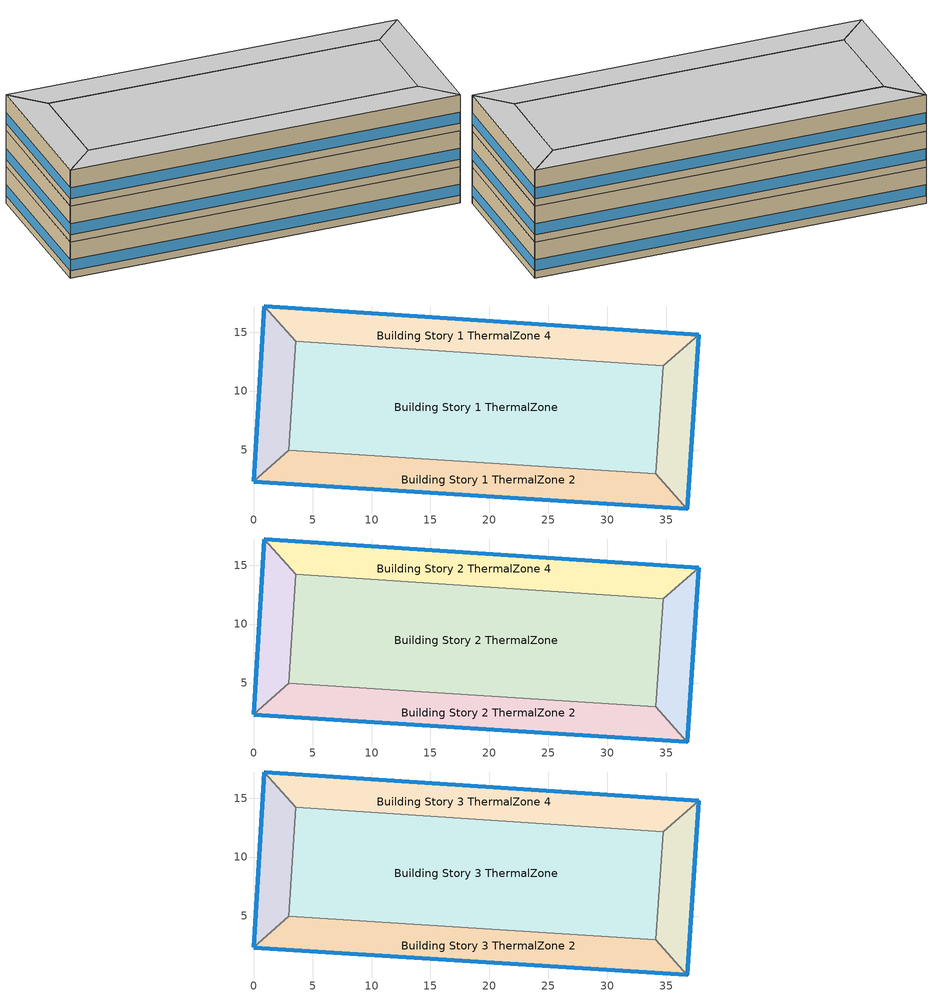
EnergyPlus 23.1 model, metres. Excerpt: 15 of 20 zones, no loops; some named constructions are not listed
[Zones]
Building Story 1 ThermalZone
 floor ground (Typical Insulated Carpeted 8in Slab Floor): 34.75,12.14 34.12,3.01 3,4.98 3.56,14.21 z0
 wall adiabatic (Typical Interior Wall): 34.12,3.01 34.75,12.14 3.56,14.21 3,4.98 34.12,3.01 z0:3.6
 ceiling adiabatic (Typical Interior Floor): 3.56,14.21 3,4.98 34.12,3.01 34.75,12.14 z3.6
Building Story 1 ThermalZone 1
 floor ground (Typical Insulated Carpeted 8in Slab Floor): 37.77,14.77 36.76,0 34.12,3.01 34.75,12.14 z0
 wall outside (Typical Insulated Steel Framed Exterior Wall R-12.99): 36.76,0 37.77,14.77 z0:3.6
 wall adiabatic (Typical Interior Wall): 37.77,14.77 34.75,12.14 34.12,3.01 36.76,0 z0:3.6
 window (U 0.55 SHGC 0.25): 36.76,0.03 37.76,14.75 z0.76:1.85
 ceiling adiabatic (Typical Interior Ceiling): 34.75,12.14 34.12,3.01 36.76,0 37.77,14.77 z3.6
Building Story 1 ThermalZone 2
 floor ground (Typical Insulated Carpeted 8in Slab Floor): 36.76,0 0,2.33 3,4.98 34.12,3.01 z0
 wall outside (Typical Insulated Steel Framed Exterior Wall R-12.99): 0,2.33 36.76,0 z0:3.6
 wall adiabatic (Typical Interior Wall): 36.76,0 34.12,3.01 3,4.98 0,2.33 z0:3.6
 window (U 0.55 SHGC 0.25): 0.03,2.33 36.74,0 z0.76:1.84
 ceiling adiabatic (Typical Interior Ceiling): 34.12,3.01 3,4.98 0,2.33 36.76,0 z3.6
Building Story 1 ThermalZone 3
 floor ground (Typical Insulated Carpeted 8in Slab Floor): 0,2.33 0.92,17.21 3.56,14.21 3,4.98 z0
 wall outside (Typical Insulated Steel Framed Exterior Wall R-12.99): 0.92,17.21 0,2.33 z0:3.6
 wall adiabatic (Typical Interior Wall): 0,2.33 3,4.98 3.56,14.21 0.92,17.21 z0:3.6
 window (U 0.55 SHGC 0.25): 0.92,17.19 0,2.36 z0.76:1.85
 ceiling adiabatic (Typical Interior Ceiling): 3,4.98 3.56,14.21 0.92,17.21 0,2.33 z3.6
Building Story 1 ThermalZone 4
 floor ground (Typical Insulated Carpeted 8in Slab Floor): 0.92,17.21 37.77,14.77 34.75,12.14 3.56,14.21 z0
 wall outside (Typical Insulated Steel Framed Exterior Wall R-12.99): 37.77,14.77 0.92,17.21 z0:3.6
 wall adiabatic (Typical Interior Wall): 0.92,17.21 3.56,14.21 34.75,12.14 37.77,14.77 z0:3.6
 window (U 0.55 SHGC 0.25): 37.74,14.77 0.95,17.21 z0.76:1.84
 ceiling adiabatic (Typical Interior Ceiling): 3.56,14.21 34.75,12.14 37.77,14.77 0.92,17.21 z3.6
Building Story 2 ThermalZone
 floor adiabatic (Typical Interior Floor): 34.75,12.14 34.12,3.01 3,4.98 3.56,14.21 z3.6
 wall adiabatic (Typical Interior Wall): 34.12,3.01 34.75,12.14 3.56,14.21 3,4.98 34.12,3.01 z3.6:7.2
 ceiling adiabatic (Typical Interior Ceiling): 3.56,14.21 3,4.98 34.12,3.01 34.75,12.14 z7.2
Building Story 2 ThermalZone 1
 floor adiabatic (Typical Interior Ceiling): 37.77,14.77 36.76,0 34.12,3.01 34.75,12.14 z3.6
 wall outside (Typical Insulated Steel Framed Exterior Wall R-12.99): 36.76,0 37.77,14.77 z3.6:7.2
 wall adiabatic (Typical Interior Wall): 37.77,14.77 34.75,12.14 34.12,3.01 36.76,0 z3.6:7.2
 window (U 0.55 SHGC 0.25): 36.76,0.03 37.76,14.75 z4.36:5.45
 ceiling adiabatic (Typical Interior Ceiling): 34.75,12.14 34.12,3.01 36.76,0 37.77,14.77 z7.2
Building Story 2 ThermalZone 2
 floor adiabatic (Typical Interior Ceiling): 36.76,0 0,2.33 3,4.98 34.12,3.01 z3.6
 wall outside (Typical Insulated Steel Framed Exterior Wall R-12.99): 0,2.33 36.76,0 z3.6:7.2
 wall adiabatic (Typical Interior Wall): 36.76,0 34.12,3.01 3,4.98 0,2.33 z3.6:7.2
 window (U 0.55 SHGC 0.25): 0.03,2.33 36.74,0 z4.36:5.44
 ceiling adiabatic (Typical Interior Ceiling): 34.12,3.01 3,4.98 0,2.33 36.76,0 z7.2
Building Story 2 ThermalZone 3
 floor adiabatic (Typical Interior Ceiling): 0,2.33 0.92,17.21 3.56,14.21 3,4.98 z3.6
 wall outside (Typical Insulated Steel Framed Exterior Wall R-12.99): 0.92,17.21 0,2.33 z3.6:7.2
 wall adiabatic (Typical Interior Wall): 0,2.33 3,4.98 3.56,14.21 0.92,17.21 z3.6:7.2
 window (U 0.55 SHGC 0.25): 0.92,17.19 0,2.36 z4.36:5.45
 ceiling adiabatic (Typical Interior Ceiling): 3,4.98 3.56,14.21 0.92,17.21 0,2.33 z7.2
Building Story 2 ThermalZone 4
 floor adiabatic (Typical Interior Ceiling): 0.92,17.21 37.77,14.77 34.75,12.14 3.56,14.21 z3.6
 wall outside (Typical Insulated Steel Framed Exterior Wall R-12.99): 37.77,14.77 0.92,17.21 z3.6:7.2
 wall adiabatic (Typical Interior Wall): 0.92,17.21 3.56,14.21 34.75,12.14 37.77,14.77 z3.6:7.2
 window (U 0.55 SHGC 0.25): 37.74,14.77 0.95,17.21 z4.36:5.44
 ceiling adiabatic (Typical Interior Ceiling): 3.56,14.21 34.75,12.14 37.77,14.77 0.92,17.21 z7.2
Building Story 3 ThermalZone
 floor adiabatic (Typical Interior Ceiling): 34.75,12.14 34.12,3.01 3,4.98 3.56,14.21 z7.2
 wall adiabatic (Typical Interior Wall): 34.12,3.01 34.75,12.14 3.56,14.21 3,4.98 34.12,3.01 z7.2:10.8
 ceiling adiabatic (Typical Interior Ceiling): 3.56,14.21 3,4.98 34.12,3.01 34.75,12.14 z10.8
Building Story 3 ThermalZone 1
 floor adiabatic (Typical Interior Ceiling): 37.77,14.77 36.76,0 34.12,3.01 34.75,12.14 z7.2
 wall outside (Typical Insulated Steel Framed Exterior Wall R-12.99): 36.76,0 37.77,14.77 z7.2:10.8
 wall adiabatic (Typical Interior Wall): 37.77,14.77 34.75,12.14 34.12,3.01 36.76,0 z7.2:10.8
 window (U 0.55 SHGC 0.25): 36.76,0.03 37.76,14.75 z7.96:9.05
 ceiling adiabatic (Typical Interior Ceiling): 34.75,12.14 34.12,3.01 36.76,0 37.77,14.77 z10.8
Building Story 3 ThermalZone 2
 floor adiabatic (Typical Interior Ceiling): 36.76,0 0,2.33 3,4.98 34.12,3.01 z7.2
 wall outside (Typical Insulated Steel Framed Exterior Wall R-12.99): 0,2.33 36.76,0 z7.2:10.8
 wall adiabatic (Typical Interior Wall): 36.76,0 34.12,3.01 3,4.98 0,2.33 z7.2:10.8
 window (U 0.55 SHGC 0.25): 0.03,2.33 36.74,0 z7.96:9.04
 ceiling adiabatic (Typical Interior Floor): 34.12,3.01 3,4.98 0,2.33 36.76,0 z10.8
Building Story 3 ThermalZone 3
 floor adiabatic (Typical Interior Ceiling): 0,2.33 0.92,17.21 3.56,14.21 3,4.98 z7.2
 wall outside (Typical Insulated Steel Framed Exterior Wall R-12.99): 0.92,17.21 0,2.33 z7.2:10.8
 wall adiabatic (Typical Interior Wall): 0,2.33 3,4.98 3.56,14.21 0.92,17.21 z7.2:10.8
 window (U 0.55 SHGC 0.25): 0.92,17.19 0,2.36 z7.96:9.05
 ceiling adiabatic (Typical Interior Floor): 3,4.98 3.56,14.21 0.92,17.21 0,2.33 z10.8
Building Story 3 ThermalZone 4
 floor adiabatic (Typical Interior Ceiling): 0.92,17.21 37.77,14.77 34.75,12.14 3.56,14.21 z7.2
 wall outside (Typical Insulated Steel Framed Exterior Wall R-12.99): 37.77,14.77 0.92,17.21 z7.2:10.8
 wall adiabatic (Typical Interior Wall): 0.92,17.21 3.56,14.21 34.75,12.14 37.77,14.77 z7.2:10.8
 window (U 0.55 SHGC 0.25): 37.74,14.77 0.95,17.21 z7.96:9.04
 ceiling adiabatic (Typical Interior Floor): 3.56,14.21 34.75,12.14 37.77,14.77 0.92,17.21 z10.8
[Building]
bld_17: Terrain=City
[Site:Location]
Jack Northrop Fld H_CA_USA: Latitude {deg}=41.3122; Longitude {deg}=-105.583; Time Zone {hr}=-8; Elevation {m}=21
[Site:GroundTemperature:FCfactorMethod]
18.8, 14.3, 13.6, 13.2, 13.3, 12.6, 15.3, 15.6, 17.7, 19.4, 19.7, 18.5
[Site:WaterMainsTemperature]
Calculation Method=Correlation; Annual Average Outdoor Air Temperature {C}=8.96667; Maximum Difference In Monthly Average Outdoor Air Temperatures {deltaC}=26.2
[SizingPeriod:DesignDay] Day of Month=21; Dry-Bulb Temperature Range Modifier Type=DefaultMultipliers; Humidity Condition Type=Wetbulb; Barometric Pressure {Pa}=98769; Rain Indicator=No; Snow Indicator=No; Daylight Saving Time Indicator=No; Begin Environment Reset Mode=FullResetAtBeginEnvironment
Name | Month | Day Type | Maximum Dry-Bulb Temperature {C} | Daily Dry-Bulb Temperature Range {deltaC} | Wetbulb or DewPoint at Maximum Dry-Bulb {C} | Wind Speed {m/s} | Wind Direction {deg} | Solar Model Indicator | ASHRAE Clear Sky Optical Depth for Beam Irradiance (taub) | ASHRAE Clear Sky Optical Depth for Diffuse Irradiance (taud) | Sky Clearness
Buffalo Niagara Intl Ap Ann Clg .4% Condns DB=>MWB 1 | 7 | SummerDesignDay | 30.3 | 9.3 | 21.8 | 5.7 | 240 | ASHRAETau | 0.462 | 2.001
Buffalo Niagara Intl Ap Ann Clg .4% Condns WB=>MDB 1 | 7 | SummerDesignDay | 27.8 | 9.3 | 23.8 | 5.7 | 240 | ASHRAETau | 0.462 | 2.001
Buffalo Niagara Intl Ap Ann Htg 99.6% Condns DB 1 | 1 | WinterDesignDay | -16.3 | 0 | -16.3 | 5.1 | 270 | ASHRAEClearSky |  |  | 0
[Material] Thermal Absorptance=0.9; Solar Absorptance=0.7
Name | Roughness | Thickness {m} | Conductivity {W/m-K} | Density {kg/m3} | Specific Heat {J/kg-K} | Visible Absorptance
100mm Normalweight concrete floor | MediumRough | 0.1016 | 2.31045 | 2322 | 832.557 | 0.7
25mm Stucco | Smooth | 0.0254 | 0.72 | 1856 | 840 | 0.7
5/8 in. Gypsum Board | MediumSmooth | 0.0159 | 0.16 | 800 | 1090 | 0.7
8 in. Normalweight Concrete Floor | MediumRough | 0.2032 | 2.31 | 2322 | 832 | 0.7
G01 13mm gypsum board | Smooth | 0.0127 | 0.160031 | 800.001 | 1090.73 | 0.5
[Material:NoMass] Roughness=Smooth; Thermal Absorptance=0.9; Solar Absorptance=0.7
Name | Thermal Resistance {m2-K/W} | Visible Absorptance
CP02 CARPET PAD; Typical Carpet Pad | 0.21648 | 0.8
Typical Insulation R-10.81 | 1.90342 | 0.7
[WindowMaterial:Gas]
Gap_1_W_0_0032: Gas Type=Air; Thickness {m}=0.0032
[WindowMaterial:Glazing] Optical Data Type=SpectralAverage; Infrared Transmittance at Normal Incidence=0; Back Side Infrared Hemispherical Emissivity=0.84; Conductivity {W/m-K}=1; Dirt Correction Factor for Solar and Visible Transmittance=1; Solar Diffusing=No
Name | Thickness {m} | Solar Transmittance at Normal Incidence | Front Side Solar Reflectance at Normal Incidence | Back Side Solar Reflectance at Normal Incidence | Visible Transmittance at Normal Incidence | Front Side Visible Reflectance at Normal Incidence | Back Side Visible Reflectance at Normal Incidence | Front Side Infrared Hemispherical Emissivity
Glass_2022F_LayerAvg | 0.0039 | 0.355897 | 0.394095 | 0.265645 | 0.677694 | 0.042734 | 0.05547 | 0.046
Glass_2175_LayerAvg | 0.0086 | 0.167758 | 0.217606 | 0.437978 | 0.416044 | 0.078729 | 0.10654 | 0.84
[Construction]
Typical Insulated Carpeted 8in Slab Floor: 8 in. Normalweight Concrete Floor, Typical Carpet Pad
Typical Insulated Steel Framed Exterior Wall R-12.99: 25mm Stucco, 5/8 in. Gypsum Board, Typical Insulation R-10.81, 5/8 in. Gypsum Board
Typical Interior Ceiling: CP02 CARPET PAD, 100mm Normalweight concrete floor
Typical Interior Floor: 100mm Normalweight concrete floor, CP02 CARPET PAD
Typical Interior Wall: G01 13mm gypsum board, G01 13mm gypsum board
U 0.55 SHGC 0.25: Glass_2175_LayerAvg, Gap_1_W_0_0032, Glass_2022F_LayerAvg
[Zone] Multiplier=1; Part of Total Floor Area=Yes
Building Story 1 ThermalZone; Building Story 1 ThermalZone 1; Building Story 1 ThermalZone 2; Building Story 1 ThermalZone 3; Building Story 1 ThermalZone 4; Building Story 2 ThermalZone; Building Story 2 ThermalZone 1; Building Story 2 ThermalZone 2; Building Story 2 ThermalZone 3; Building Story 2 ThermalZone 4; Building Story 3 ThermalZone; Building Story 3 ThermalZone 1; Building Story 3 ThermalZone 2; Building Story 3 ThermalZone 3; Building Story 3 ThermalZone 4
[Space]
Name | Zone | Space Type
Building Story 1 Space | Building Story 1 ThermalZone | Story Ground Blended Space Type
Building Story 1 Space 1 | Building Story 1 ThermalZone 1 | Story Ground Blended Space Type
Building Story 1 Space 2 | Building Story 1 ThermalZone 2 | Story Ground Blended Space Type
Building Story 1 Space 3 | Building Story 1 ThermalZone 3 | Story Ground Blended Space Type
Building Story 1 Space 4 | Building Story 1 ThermalZone 4 | Story Ground Blended Space Type
Building Story 2 Space | Building Story 2 ThermalZone | Story Mid Blended Space Type
Building Story 2 Space 1 | Building Story 2 ThermalZone 1 | Story Mid Blended Space Type
Building Story 2 Space 2 | Building Story 2 ThermalZone 2 | Story Mid Blended Space Type
Building Story 2 Space 3 | Building Story 2 ThermalZone 3 | Story Mid Blended Space Type
Building Story 2 Space 4 | Building Story 2 ThermalZone 4 | Story Mid Blended Space Type
Building Story 3 Space | Building Story 3 ThermalZone | Story Mid2 Blended Space Type
Building Story 3 Space 1 | Building Story 3 ThermalZone 1 | Story Mid2 Blended Space Type
Building Story 3 Space 2 | Building Story 3 ThermalZone 2 | Story Mid2 Blended Space Type
Building Story 3 Space 3 | Building Story 3 ThermalZone 3 | Story Mid2 Blended Space Type
Building Story 3 Space 4 | Building Story 3 ThermalZone 4 | Story Mid2 Blended Space Type
[InternalMass]
Name | Construction | Zone or ZoneList | Space or SpaceList | Surface Area {m2}
Building Story 1 Space 1 Office OfficeLarge Data Center A  - Story Ground Mass; Building Story 1 Space 1 Office OfficeLarge Data Center C  - Story Ground Mass | InteriorFurnishings 1 | Building Story 1 ThermalZone 1 | Building Story 1 Space 1 | 0.243963
Building Story 1 Space 2 Office OfficeLarge Data Center A  - Story Ground Mass; Building Story 1 Space 2 Office OfficeLarge Data Center C  - Story Ground Mass | InteriorFurnishings 1 | Building Story 1 ThermalZone 2 | Building Story 1 Space 2 | 0.693229
Building Story 1 Space 3 Office OfficeLarge Data Center A  - Story Ground Mass; Building Story 1 Space 3 Office OfficeLarge Data Center C  - Story Ground Mass | InteriorFurnishings 1 | Building Story 1 ThermalZone 3 | Building Story 1 Space 3 | 0.245676
Building Story 1 Space 4 Office OfficeLarge Data Center A  - Story Ground Mass; Building Story 1 Space 4 Office OfficeLarge Data Center C  - Story Ground Mass | InteriorFurnishings 1 | Building Story 1 ThermalZone 4 | Building Story 1 Space 4 | 0.692784
Building Story 1 Space Office OfficeLarge Data Center A  - Story Ground Mass; Building Story 1 Space Office OfficeLarge Data Center C  - Story Ground Mass | InteriorFurnishings 1 | Building Story 1 ThermalZone | Building Story 1 Space | 2.0671
Building Story 1 Space 1 Office OfficeLarge Data Center B  - Story Ground Mass | InteriorFurnishings 1 | Building Story 1 ThermalZone 1 | Building Story 1 Space 1 | 0.531938
Building Story 1 Space 2 Office OfficeLarge Data Center B  - Story Ground Mass | InteriorFurnishings 1 | Building Story 1 ThermalZone 2 | Building Story 1 Space 2 | 1.51152
Building Story 1 Space 3 Office OfficeLarge Data Center B  - Story Ground Mass | InteriorFurnishings 1 | Building Story 1 ThermalZone 3 | Building Story 1 Space 3 | 0.535673
Building Story 1 Space 4 Office OfficeLarge Data Center B  - Story Ground Mass | InteriorFurnishings 1 | Building Story 1 ThermalZone 4 | Building Story 1 Space 4 | 1.51055
Building Story 1 Space Office OfficeLarge Data Center B  - Story Ground Mass | InteriorFurnishings 1 | Building Story 1 ThermalZone | Building Story 1 Space | 4.50712
Building Story 1 Space 1 Office OfficeLarge Main Data Center A  - Story Ground Mass; Building Story 1 Space 1 Office OfficeLarge Main Data Center C  - Story Ground Mass | InteriorFurnishings 1 | Building Story 1 ThermalZone 1 | Building Story 1 Space 1 | 0.438615
Building Story 1 Space 2 Office OfficeLarge Main Data Center A  - Story Ground Mass; Building Story 1 Space 2 Office OfficeLarge Main Data Center C  - Story Ground Mass | InteriorFurnishings 1 | Building Story 1 ThermalZone 2 | Building Story 1 Space 2 | 1.24634
Building Story 1 Space 3 Office OfficeLarge Main Data Center A  - Story Ground Mass; Building Story 1 Space 3 Office OfficeLarge Main Data Center C  - Story Ground Mass | InteriorFurnishings 1 | Building Story 1 ThermalZone 3 | Building Story 1 Space 3 | 0.441694
Building Story 1 Space 4 Office OfficeLarge Main Data Center A  - Story Ground Mass; Building Story 1 Space 4 Office OfficeLarge Main Data Center C  - Story Ground Mass | InteriorFurnishings 1 | Building Story 1 ThermalZone 4 | Building Story 1 Space 4 | 1.24554
Building Story 1 Space Office OfficeLarge Main Data Center A  - Story Ground Mass; Building Story 1 Space Office OfficeLarge Main Data Center C  - Story Ground Mass | InteriorFurnishings 1 | Building Story 1 ThermalZone | Building Story 1 Space | 3.71639
Building Story 1 Space 1 Office OfficeLarge Main Data Center B  - Story Ground Mass | InteriorFurnishings 1 | Building Story 1 ThermalZone 1 | Building Story 1 Space 1 | 0.956356
Building Story 1 Space 2 Office OfficeLarge Main Data Center B  - Story Ground Mass | InteriorFurnishings 1 | Building Story 1 ThermalZone 2 | Building Story 1 Space 2 | 2.71752
Building Story 1 Space 3 Office OfficeLarge Main Data Center B  - Story Ground Mass | InteriorFurnishings 1 | Building Story 1 ThermalZone 3 | Building Story 1 Space 3 | 0.963071
Building Story 1 Space 4 Office OfficeLarge Main Data Center B  - Story Ground Mass | InteriorFurnishings 1 | Building Story 1 ThermalZone 4 | Building Story 1 Space 4 | 2.71577
Building Story 1 Space Office OfficeLarge Main Data Center B  - Story Ground Mass | InteriorFurnishings 1 | Building Story 1 ThermalZone | Building Story 1 Space | 8.10322
Building Story 1 Space 1 SecondarySchool Auditorium A  - Story Ground Mass; Building Story 1 Space 1 SecondarySchool Auditorium C  - Story Ground Mass | InteriorFurnishings 1 | Building Story 1 ThermalZone 1 | Building Story 1 Space 1 | 1.96209
Building Story 1 Space 2 SecondarySchool Auditorium A  - Story Ground Mass; Building Story 1 Space 2 SecondarySchool Auditorium C  - Story Ground Mass | InteriorFurnishings 1 | Building Story 1 ThermalZone 2 | Building Story 1 Space 2 | 5.57533
Building Story 1 Space 3 SecondarySchool Auditorium A  - Story Ground Mass; Building Story 1 Space 3 SecondarySchool Auditorium C  - Story Ground Mass | InteriorFurnishings 1 | Building Story 1 ThermalZone 3 | Building Story 1 Space 3 | 1.97586
Building Story 1 Space 4 SecondarySchool Auditorium A  - Story Ground Mass; Building Story 1 Space 4 SecondarySchool Auditorium C  - Story Ground Mass | InteriorFurnishings 1 | Building Story 1 ThermalZone 4 | Building Story 1 Space 4 | 5.57175
Building Story 1 Space SecondarySchool Auditorium A  - Story Ground Mass; Building Story 1 Space SecondarySchool Auditorium C  - Story Ground Mass | InteriorFurnishings 1 | Building Story 1 ThermalZone | Building Story 1 Space | 16.6248
Building Story 1 Space 1 SecondarySchool Auditorium B  - Story Ground Mass | InteriorFurnishings 1 | Building Story 1 ThermalZone 1 | Building Story 1 Space 1 | 4.27814
Building Story 1 Space 2 SecondarySchool Auditorium B  - Story Ground Mass | InteriorFurnishings 1 | Building Story 1 ThermalZone 2 | Building Story 1 Space 2 | 12.1565
Building Story 1 Space 3 SecondarySchool Auditorium B  - Story Ground Mass | InteriorFurnishings 1 | Building Story 1 ThermalZone 3 | Building Story 1 Space 3 | 4.30818
Building Story 1 Space 4 SecondarySchool Auditorium B  - Story Ground Mass | InteriorFurnishings 1 | Building Story 1 ThermalZone 4 | Building Story 1 Space 4 | 12.1487
Building Story 1 Space SecondarySchool Auditorium B  - Story Ground Mass | InteriorFurnishings 1 | Building Story 1 ThermalZone | Building Story 1 Space | 36.2487
Building Story 1 Space 1 SecondarySchool Cafeteria A  - Story Ground Mass; Building Story 1 Space 1 SecondarySchool Cafeteria C  - Story Ground Mass | InteriorFurnishings 1 | Building Story 1 ThermalZone 1 | Building Story 1 Space 1 | 1.24188
Building Story 1 Space 2 SecondarySchool Cafeteria A  - Story Ground Mass; Building Story 1 Space 2 SecondarySchool Cafeteria C  - Story Ground Mass | InteriorFurnishings 1 | Building Story 1 ThermalZone 2 | Building Story 1 Space 2 | 3.52883
Building Story 1 Space 3 SecondarySchool Cafeteria A  - Story Ground Mass; Building Story 1 Space 3 SecondarySchool Cafeteria C  - Story Ground Mass | InteriorFurnishings 1 | Building Story 1 ThermalZone 3 | Building Story 1 Space 3 | 1.2506
Building Story 1 Space 4 SecondarySchool Cafeteria A  - Story Ground Mass; Building Story 1 Space 4 SecondarySchool Cafeteria C  - Story Ground Mass | InteriorFurnishings 1 | Building Story 1 ThermalZone 4 | Building Story 1 Space 4 | 3.52656
Building Story 1 Space SecondarySchool Cafeteria A  - Story Ground Mass; Building Story 1 Space SecondarySchool Cafeteria C  - Story Ground Mass | InteriorFurnishings 1 | Building Story 1 ThermalZone | Building Story 1 Space | 10.5224
Building Story 1 Space 1 SecondarySchool Cafeteria B  - Story Ground Mass | InteriorFurnishings 1 | Building Story 1 ThermalZone 1 | Building Story 1 Space 1 | 2.70779
Building Story 1 Space 2 SecondarySchool Cafeteria B  - Story Ground Mass | InteriorFurnishings 1 | Building Story 1 ThermalZone 2 | Building Story 1 Space 2 | 7.69427
Building Story 1 Space 3 SecondarySchool Cafeteria B  - Story Ground Mass | InteriorFurnishings 1 | Building Story 1 ThermalZone 3 | Building Story 1 Space 3 | 2.7268
Building Story 1 Space 4 SecondarySchool Cafeteria B  - Story Ground Mass | InteriorFurnishings 1 | Building Story 1 ThermalZone 4 | Building Story 1 Space 4 | 7.68933
Building Story 1 Space SecondarySchool Cafeteria B  - Story Ground Mass | InteriorFurnishings 1 | Building Story 1 ThermalZone | Building Story 1 Space | 22.9432
Building Story 1 Space 1 SecondarySchool ComputerRoom A  - Story Ground Mass; Building Story 1 Space 1 SecondarySchool ComputerRoom C  - Story Ground Mass | InteriorFurnishings 1 | Building Story 1 ThermalZone 1 | Building Story 1 Space 1 | 1.8959
Building Story 1 Space 2 SecondarySchool ComputerRoom A  - Story Ground Mass; Building Story 1 Space 2 SecondarySchool ComputerRoom C  - Story Ground Mass | InteriorFurnishings 1 | Building Story 1 ThermalZone 2 | Building Story 1 Space 2 | 5.38727
Building Story 1 Space 3 SecondarySchool ComputerRoom A  - Story Ground Mass; Building Story 1 Space 3 SecondarySchool ComputerRoom C  - Story Ground Mass | InteriorFurnishings 1 | Building Story 1 ThermalZone 3 | Building Story 1 Space 3 | 1.90922
Building Story 1 Space 4 SecondarySchool ComputerRoom A  - Story Ground Mass; Building Story 1 Space 4 SecondarySchool ComputerRoom C  - Story Ground Mass | InteriorFurnishings 1 | Building Story 1 ThermalZone 4 | Building Story 1 Space 4 | 5.38381
Building Story 1 Space SecondarySchool ComputerRoom A  - Story Ground Mass; Building Story 1 Space SecondarySchool ComputerRoom C  - Story Ground Mass | InteriorFurnishings 1 | Building Story 1 ThermalZone | Building Story 1 Space | 16.064
Building Story 1 Space 1 SecondarySchool ComputerRoom B  - Story Ground Mass | InteriorFurnishings 1 | Building Story 1 ThermalZone 1 | Building Story 1 Space 1 | 4.13383
Building Story 1 Space 2 SecondarySchool ComputerRoom B  - Story Ground Mass | InteriorFurnishings 1 | Building Story 1 ThermalZone 2 | Building Story 1 Space 2 | 11.7464
Building Story 1 Space 3 SecondarySchool ComputerRoom B  - Story Ground Mass | InteriorFurnishings 1 | Building Story 1 ThermalZone 3 | Building Story 1 Space 3 | 4.16286
Building Story 1 Space 4 SecondarySchool ComputerRoom B  - Story Ground Mass | InteriorFurnishings 1 | Building Story 1 ThermalZone 4 | Building Story 1 Space 4 | 11.7389
Building Story 1 Space SecondarySchool ComputerRoom B  - Story Ground Mass | InteriorFurnishings 1 | Building Story 1 ThermalZone | Building Story 1 Space | 35.0261
Building Story 1 Space 1 SecondarySchool Gym A  - Story Ground Mass; Building Story 1 Space 1 SecondarySchool Gym C  - Story Ground Mass | InteriorFurnishings 1 | Building Story 1 ThermalZone 1 | Building Story 1 Space 1 | 3.20137
Building Story 1 Space 2 SecondarySchool Gym A  - Story Ground Mass; Building Story 1 Space 2 SecondarySchool Gym C  - Story Ground Mass | InteriorFurnishings 1 | Building Story 1 ThermalZone 2 | Building Story 1 Space 2 | 9.09679
Building Story 1 Space 3 SecondarySchool Gym A  - Story Ground Mass; Building Story 1 Space 3 SecondarySchool Gym C  - Story Ground Mass | InteriorFurnishings 1 | Building Story 1 ThermalZone 3 | Building Story 1 Space 3 | 3.22385
Building Story 1 Space 4 SecondarySchool Gym A  - Story Ground Mass; Building Story 1 Space 4 SecondarySchool Gym C  - Story Ground Mass | InteriorFurnishings 1 | Building Story 1 ThermalZone 4 | Building Story 1 Space 4 | 9.09094
Building Story 1 Space SecondarySchool Gym A  - Story Ground Mass; Building Story 1 Space SecondarySchool Gym C  - Story Ground Mass | InteriorFurnishings 1 | Building Story 1 ThermalZone | Building Story 1 Space | 27.1253
Building Story 1 Space 1 SecondarySchool Gym B  - Story Ground Mass | InteriorFurnishings 1 | Building Story 1 ThermalZone 1 | Building Story 1 Space 1 | 6.98027
Building Story 1 Space 2 SecondarySchool Gym B  - Story Ground Mass | InteriorFurnishings 1 | Building Story 1 ThermalZone 2 | Building Story 1 Space 2 | 19.8346
Building Story 1 Space 3 SecondarySchool Gym B  - Story Ground Mass | InteriorFurnishings 1 | Building Story 1 ThermalZone 3 | Building Story 1 Space 3 | 7.02928
Building Story 1 Space 4 SecondarySchool Gym B  - Story Ground Mass | InteriorFurnishings 1 | Building Story 1 ThermalZone 4 | Building Story 1 Space 4 | 19.8219
Building Story 1 Space SecondarySchool Gym B  - Story Ground Mass | InteriorFurnishings 1 | Building Story 1 ThermalZone | Building Story 1 Space | 59.144
Building Story 1 Space 1 SecondarySchool Kitchen A  - Story Ground Mass; Building Story 1 Space 1 SecondarySchool Kitchen C  - Story Ground Mass | InteriorFurnishings 1 | Building Story 1 ThermalZone 1 | Building Story 1 Space 1 | 0.428233
Building Story 1 Space 2 SecondarySchool Kitchen A  - Story Ground Mass; Building Story 1 Space 2 SecondarySchool Kitchen C  - Story Ground Mass | InteriorFurnishings 1 | Building Story 1 ThermalZone 2 | Building Story 1 Space 2 | 1.21684
Building Story 1 Space 3 SecondarySchool Kitchen A  - Story Ground Mass; Building Story 1 Space 3 SecondarySchool Kitchen C  - Story Ground Mass | InteriorFurnishings 1 | Building Story 1 ThermalZone 3 | Building Story 1 Space 3 | 0.43124
Building Story 1 Space 4 SecondarySchool Kitchen A  - Story Ground Mass; Building Story 1 Space 4 SecondarySchool Kitchen C  - Story Ground Mass | InteriorFurnishings 1 | Building Story 1 ThermalZone 4 | Building Story 1 Space 4 | 1.21606
Building Story 1 Space SecondarySchool Kitchen A  - Story Ground Mass; Building Story 1 Space SecondarySchool Kitchen C  - Story Ground Mass | InteriorFurnishings 1 | Building Story 1 ThermalZone | Building Story 1 Space | 3.62843
Building Story 1 Space 1 SecondarySchool Kitchen B  - Story Ground Mass | InteriorFurnishings 1 | Building Story 1 ThermalZone 1 | Building Story 1 Space 1 | 0.93372
Building Story 1 Space 2 SecondarySchool Kitchen B  - Story Ground Mass | InteriorFurnishings 1 | Building Story 1 ThermalZone 2 | Building Story 1 Space 2 | 2.6532
Building Story 1 Space 3 SecondarySchool Kitchen B  - Story Ground Mass | InteriorFurnishings 1 | Building Story 1 ThermalZone 3 | Building Story 1 Space 3 | 0.940276
Building Story 1 Space 4 SecondarySchool Kitchen B  - Story Ground Mass | InteriorFurnishings 1 | Building Story 1 ThermalZone 4 | Building Story 1 Space 4 | 2.65149
Building Story 1 Space SecondarySchool Kitchen B  - Story Ground Mass | InteriorFurnishings 1 | Building Story 1 ThermalZone | Building Story 1 Space | 7.91143
Building Story 1 Space 1 SecondarySchool Library A  - Story Ground Mass; Building Story 1 Space 1 SecondarySchool Library C  - Story Ground Mass | InteriorFurnishings 1 | Building Story 1 ThermalZone 1 | Building Story 1 Space 1 | 1.67011
Building Story 1 Space 2 SecondarySchool Library A  - Story Ground Mass; Building Story 1 Space 2 SecondarySchool Library C  - Story Ground Mass | InteriorFurnishings 1 | Building Story 1 ThermalZone 2 | Building Story 1 Space 2 | 4.74567
Building Story 1 Space 3 SecondarySchool Library A  - Story Ground Mass; Building Story 1 Space 3 SecondarySchool Library C  - Story Ground Mass | InteriorFurnishings 1 | Building Story 1 ThermalZone 3 | Building Story 1 Space 3 | 1.68184
Building Story 1 Space 4 SecondarySchool Library A  - Story Ground Mass; Building Story 1 Space 4 SecondarySchool Library C  - Story Ground Mass | InteriorFurnishings 1 | Building Story 1 ThermalZone 4 | Building Story 1 Space 4 | 4.74262
Building Story 1 Space SecondarySchool Library A  - Story Ground Mass; Building Story 1 Space SecondarySchool Library C  - Story Ground Mass | InteriorFurnishings 1 | Building Story 1 ThermalZone | Building Story 1 Space | 14.1509
Building Story 1 Space 1 SecondarySchool Library B  - Story Ground Mass | InteriorFurnishings 1 | Building Story 1 ThermalZone 1 | Building Story 1 Space 1 | 3.64151
Building Story 1 Space 2 SecondarySchool Library B  - Story Ground Mass | InteriorFurnishings 1 | Building Story 1 ThermalZone 2 | Building Story 1 Space 2 | 10.3475
Building Story 1 Space 3 SecondarySchool Library B  - Story Ground Mass | InteriorFurnishings 1 | Building Story 1 ThermalZone 3 | Building Story 1 Space 3 | 3.66708
Building Story 1 Space 4 SecondarySchool Library B  - Story Ground Mass | InteriorFurnishings 1 | Building Story 1 ThermalZone 4 | Building Story 1 Space 4 | 10.3408
Building Story 1 Space SecondarySchool Library B  - Story Ground Mass | InteriorFurnishings 1 | Building Story 1 ThermalZone | Building Story 1 Space | 30.8546
Building Story 1 Space 1 SecondarySchool Lobby A  - Story Ground Mass; Building Story 1 Space 1 SecondarySchool Lobby C  - Story Ground Mass; Building Story 1 Space 1 SecondarySchool Restroom A  - Story Ground Mass; Building Story 1 Space 1 SecondarySchool Restroom C  - Story Ground Mass | InteriorFurnishings 1 | Building Story 1 ThermalZone 1 | Building Story 1 Space 1 | 0.833108
Building Story 1 Space 2 SecondarySchool Lobby A  - Story Ground Mass; Building Story 1 Space 2 SecondarySchool Lobby C  - Story Ground Mass; Building Story 1 Space 2 SecondarySchool Restroom A  - Story Ground Mass; Building Story 1 Space 2 SecondarySchool Restroom C  - Story Ground Mass | InteriorFurnishings 1 | Building Story 1 ThermalZone 2 | Building Story 1 Space 2 | 2.3673
Building Story 1 Space 3 SecondarySchool Lobby A  - Story Ground Mass; Building Story 1 Space 3 SecondarySchool Lobby C  - Story Ground Mass; Building Story 1 Space 3 SecondarySchool Restroom A  - Story Ground Mass; Building Story 1 Space 3 SecondarySchool Restroom C  - Story Ground Mass | InteriorFurnishings 1 | Building Story 1 ThermalZone 3 | Building Story 1 Space 3 | 0.838958
Building Story 1 Space 4 SecondarySchool Lobby A  - Story Ground Mass; Building Story 1 Space 4 SecondarySchool Lobby C  - Story Ground Mass; Building Story 1 Space 4 SecondarySchool Restroom A  - Story Ground Mass; Building Story 1 Space 4 SecondarySchool Restroom C  - Story Ground Mass | InteriorFurnishings 1 | Building Story 1 ThermalZone 4 | Building Story 1 Space 4 | 2.36578
Building Story 1 Space SecondarySchool Lobby A  - Story Ground Mass; Building Story 1 Space SecondarySchool Lobby C  - Story Ground Mass; Building Story 1 Space SecondarySchool Restroom A  - Story Ground Mass; Building Story 1 Space SecondarySchool Restroom C  - Story Ground Mass | InteriorFurnishings 1 | Building Story 1 ThermalZone | Building Story 1 Space | 7.05894
Building Story 1 Space 1 SecondarySchool Lobby B  - Story Ground Mass; Building Story 1 Space 1 SecondarySchool Restroom B  - Story Ground Mass | InteriorFurnishings 1 | Building Story 1 ThermalZone 1 | Building Story 1 Space 1 | 1.81651
Building Story 1 Space 2 SecondarySchool Lobby B  - Story Ground Mass; Building Story 1 Space 2 SecondarySchool Restroom B  - Story Ground Mass | InteriorFurnishings 1 | Building Story 1 ThermalZone 2 | Building Story 1 Space 2 | 5.16167
Building Story 1 Space 3 SecondarySchool Lobby B  - Story Ground Mass; Building Story 1 Space 3 SecondarySchool Restroom B  - Story Ground Mass | InteriorFurnishings 1 | Building Story 1 ThermalZone 3 | Building Story 1 Space 3 | 1.82926
Building Story 1 Space 4 SecondarySchool Lobby B  - Story Ground Mass; Building Story 1 Space 4 SecondarySchool Restroom B  - Story Ground Mass | InteriorFurnishings 1 | Building Story 1 ThermalZone 4 | Building Story 1 Space 4 | 5.15836
Building Story 1 Space SecondarySchool Lobby B  - Story Ground Mass; Building Story 1 Space SecondarySchool Restroom B  - Story Ground Mass | InteriorFurnishings 1 | Building Story 1 ThermalZone | Building Story 1 Space | 15.3913
Building Story 1 Space 1 SecondarySchool Mechanical A  - Story Ground Mass; Building Story 1 Space 1 SecondarySchool Mechanical C  - Story Ground Mass | InteriorFurnishings 1 | Building Story 1 ThermalZone 1 | Building Story 1 Space 1 | 1.35867
Building Story 1 Space 2 SecondarySchool Mechanical A  - Story Ground Mass; Building Story 1 Space 2 SecondarySchool Mechanical C  - Story Ground Mass | InteriorFurnishings 1 | Building Story 1 ThermalZone 2 | Building Story 1 Space 2 | 3.86069
Building Story 1 Space 3 SecondarySchool Mechanical A  - Story Ground Mass; Building Story 1 Space 3 SecondarySchool Mechanical C  - Story Ground Mass | InteriorFurnishings 1 | Building Story 1 ThermalZone 3 | Building Story 1 Space 3 | 1.36821
Building Story 1 Space 4 SecondarySchool Mechanical A  - Story Ground Mass; Building Story 1 Space 4 SecondarySchool Mechanical C  - Story Ground Mass | InteriorFurnishings 1 | Building Story 1 ThermalZone 4 | Building Story 1 Space 4 | 3.85822
Building Story 1 Space SecondarySchool Mechanical A  - Story Ground Mass; Building Story 1 Space SecondarySchool Mechanical C  - Story Ground Mass | InteriorFurnishings 1 | Building Story 1 ThermalZone | Building Story 1 Space | 11.512
Building Story 1 Space 1 SecondarySchool Mechanical B  - Story Ground Mass | InteriorFurnishings 1 | Building Story 1 ThermalZone 1 | Building Story 1 Space 1 | 2.96244
Building Story 1 Space 2 SecondarySchool Mechanical B  - Story Ground Mass | InteriorFurnishings 1 | Building Story 1 ThermalZone 2 | Building Story 1 Space 2 | 8.41787
Building Story 1 Space 3 SecondarySchool Mechanical B  - Story Ground Mass | InteriorFurnishings 1 | Building Story 1 ThermalZone 3 | Building Story 1 Space 3 | 2.98324
Building Story 1 Space 4 SecondarySchool Mechanical B  - Story Ground Mass | InteriorFurnishings 1 | Building Story 1 ThermalZone 4 | Building Story 1 Space 4 | 8.41246
Building Story 1 Space SecondarySchool Mechanical B  - Story Ground Mass | InteriorFurnishings 1 | Building Story 1 ThermalZone | Building Story 1 Space | 25.1008
Building Story 1 Space 1 SecondarySchool Office A  - Story Ground Mass; Building Story 1 Space 1 SecondarySchool Office C  - Story Ground Mass | InteriorFurnishings 1 | Building Story 1 ThermalZone 1 | Building Story 1 Space 1 | 2.11391
Building Story 1 Space 2 SecondarySchool Office A  - Story Ground Mass; Building Story 1 Space 2 SecondarySchool Office C  - Story Ground Mass | InteriorFurnishings 1 | Building Story 1 ThermalZone 2 | Building Story 1 Space 2 | 6.00675
Building Story 1 Space 3 SecondarySchool Office A  - Story Ground Mass; Building Story 1 Space 3 SecondarySchool Office C  - Story Ground Mass | InteriorFurnishings 1 | Building Story 1 ThermalZone 3 | Building Story 1 Space 3 | 2.12876
Building Story 1 Space 4 SecondarySchool Office A  - Story Ground Mass; Building Story 1 Space 4 SecondarySchool Office C  - Story Ground Mass | InteriorFurnishings 1 | Building Story 1 ThermalZone 4 | Building Story 1 Space 4 | 6.0029
Building Story 1 Space SecondarySchool Office A  - Story Ground Mass; Building Story 1 Space SecondarySchool Office C  - Story Ground Mass | InteriorFurnishings 1 | Building Story 1 ThermalZone | Building Story 1 Space | 17.9112
Building Story 1 Space 1 SecondarySchool Office B  - Story Ground Mass | InteriorFurnishings 1 | Building Story 1 ThermalZone 1 | Building Story 1 Space 1 | 4.60918
Building Story 1 Space 2 SecondarySchool Office B  - Story Ground Mass | InteriorFurnishings 1 | Building Story 1 ThermalZone 2 | Building Story 1 Space 2 | 13.0971
Building Story 1 Space 3 SecondarySchool Office B  - Story Ground Mass | InteriorFurnishings 1 | Building Story 1 ThermalZone 3 | Building Story 1 Space 3 | 4.64155
Building Story 1 Space 4 SecondarySchool Office B  - Story Ground Mass | InteriorFurnishings 1 | Building Story 1 ThermalZone 4 | Building Story 1 Space 4 | 13.0887
Building Story 1 Space SecondarySchool Office B  - Story Ground Mass | InteriorFurnishings 1 | Building Story 1 ThermalZone | Building Story 1 Space | 39.0537
Building Story 1 Space Mass | InteriorFurnishings 2 | Building Story 1 ThermalZone | Building Story 1 Space | 574.556
Building Story 1 Space 1 Mass | InteriorFurnishings 2 | Building Story 1 ThermalZone 1 | Building Story 1 Space 1 | 67.8101
Building Story 1 Space 2 Mass | InteriorFurnishings 2 | Building Story 1 ThermalZone 2 | Building Story 1 Space 2 | 192.685
Building Story 1 Space 3 Mass | InteriorFurnishings 2 | Building Story 1 ThermalZone 3 | Building Story 1 Space 3 | 68.2862
Building Story 1 Space 4 Mass | InteriorFurnishings 2 | Building Story 1 ThermalZone 4 | Building Story 1 Space 4 | 192.561
Building Story 2 Space 1 SecondarySchool Classroom A  - Story Mid Mass; Building Story 2 Space 1 SecondarySchool Classroom C  - Story Mid Mass | InteriorFurnishings 1 | Building Story 2 ThermalZone 1 | Building Story 2 Space 1 | 12.7832
Building Story 2 Space 2 SecondarySchool Classroom A  - Story Mid Mass; Building Story 2 Space 2 SecondarySchool Classroom C  - Story Mid Mass | InteriorFurnishings 1 | Building Story 2 ThermalZone 2 | Building Story 2 Space 2 | 36.3238
Building Story 2 Space SecondarySchool Classroom A  - Story Mid Mass; Building Story 2 Space SecondarySchool Classroom C  - Story Mid Mass | InteriorFurnishings 1 | Building Story 2 ThermalZone | Building Story 2 Space | 108.312
Building Story 2 Space 4 SecondarySchool Classroom A  - Story Mid Mass; Building Story 2 Space 4 SecondarySchool Classroom C  - Story Mid Mass | InteriorFurnishings 1 | Building Story 2 ThermalZone 4 | Building Story 2 Space 4 | 36.3005
Building Story 2 Space 3 SecondarySchool Classroom A  - Story Mid Mass; Building Story 2 Space 3 SecondarySchool Classroom C  - Story Mid Mass | InteriorFurnishings 1 | Building Story 2 ThermalZone 3 | Building Story 2 Space 3 | 12.8729
Building Story 2 Space 1 SecondarySchool Classroom A end_a - Story Mid Mass; Building Story 2 Space 1 SecondarySchool Classroom C end_a - Story Mid Mass | InteriorFurnishings 1 | Building Story 2 ThermalZone 1 | Building Story 2 Space 1 | 3.17119
Building Story 2 Space 2 SecondarySchool Classroom A end_a - Story Mid Mass; Building Story 2 Space 2 SecondarySchool Classroom C end_a - Story Mid Mass | InteriorFurnishings 1 | Building Story 2 ThermalZone 2 | Building Story 2 Space 2 | 9.01105
Building Story 2 Space SecondarySchool Classroom A end_a - Story Mid Mass; Building Story 2 Space SecondarySchool Classroom C end_a - Story Mid Mass | InteriorFurnishings 1 | Building Story 2 ThermalZone | Building Story 2 Space | 26.8696
Building Story 2 Space 4 SecondarySchool Classroom A end_a - Story Mid Mass; Building Story 2 Space 4 SecondarySchool Classroom C end_a - Story Mid Mass | InteriorFurnishings 1 | Building Story 2 ThermalZone 4 | Building Story 2 Space 4 | 9.00526
Building Story 2 Space 3 SecondarySchool Classroom A end_a - Story Mid Mass; Building Story 2 Space 3 SecondarySchool Classroom C end_a - Story Mid Mass | InteriorFurnishings 1 | Building Story 2 ThermalZone 3 | Building Story 2 Space 3 | 3.19346
Building Story 2 Space 1 SecondarySchool Corridor B  - Story Mid Mass | InteriorFurnishings 1 | Building Story 2 ThermalZone 1 | Building Story 2 Space 1 | 18.0251
Building Story 2 Space 2 SecondarySchool Corridor B  - Story Mid Mass | InteriorFurnishings 1 | Building Story 2 ThermalZone 2 | Building Story 2 Space 2 | 51.2188
Building Story 2 Space SecondarySchool Corridor B  - Story Mid Mass | InteriorFurnishings 1 | Building Story 2 ThermalZone | Building Story 2 Space | 152.727
Building Story 2 Space 4 SecondarySchool Corridor B  - Story Mid Mass | InteriorFurnishings 1 | Building Story 2 ThermalZone 4 | Building Story 2 Space 4 | 51.1859
Building Story 2 Space 3 SecondarySchool Corridor B  - Story Mid Mass | InteriorFurnishings 1 | Building Story 2 ThermalZone 3 | Building Story 2 Space 3 | 18.1516
Building Story 2 Space 1 SecondarySchool Corridor B end_a - Story Mid Mass | InteriorFurnishings 1 | Building Story 2 ThermalZone 1 | Building Story 2 Space 1 | 4.47158
Building Story 2 Space 2 SecondarySchool Corridor B end_a - Story Mid Mass | InteriorFurnishings 1 | Building Story 2 ThermalZone 2 | Building Story 2 Space 2 | 12.7061
Building Story 2 Space SecondarySchool Corridor B end_a - Story Mid Mass | InteriorFurnishings 1 | Building Story 2 ThermalZone | Building Story 2 Space | 37.8878
Building Story 2 Space 4 SecondarySchool Corridor B end_a - Story Mid Mass | InteriorFurnishings 1 | Building Story 2 ThermalZone 4 | Building Story 2 Space 4 | 12.698
Building Story 2 Space 3 SecondarySchool Corridor B end_a - Story Mid Mass | InteriorFurnishings 1 | Building Story 2 ThermalZone 3 | Building Story 2 Space 3 | 4.50298
Building Story 2 Space 1 SecondarySchool Gym A  - Story Mid Mass; Building Story 2 Space 1 SecondarySchool Gym C  - Story Mid Mass | InteriorFurnishings 1 | Building Story 2 ThermalZone 1 | Building Story 2 Space 1 | 3.20656
Building Story 2 Space 2 SecondarySchool Gym A  - Story Mid Mass; Building Story 2 Space 2 SecondarySchool Gym C  - Story Mid Mass | InteriorFurnishings 1 | Building Story 2 ThermalZone 2 | Building Story 2 Space 2 | 9.11153
Building Story 2 Space SecondarySchool Gym A  - Story Mid Mass; Building Story 2 Space SecondarySchool Gym C  - Story Mid Mass | InteriorFurnishings 1 | Building Story 2 ThermalZone | Building Story 2 Space | 27.1692
Building Story 2 Space 4 SecondarySchool Gym A  - Story Mid Mass; Building Story 2 Space 4 SecondarySchool Gym C  - Story Mid Mass | InteriorFurnishings 1 | Building Story 2 ThermalZone 4 | Building Story 2 Space 4 | 9.10568
Building Story 2 Space 3 SecondarySchool Gym A  - Story Mid Mass; Building Story 2 Space 3 SecondarySchool Gym C  - Story Mid Mass | InteriorFurnishings 1 | Building Story 2 ThermalZone 3 | Building Story 2 Space 3 | 3.22907
Building Story 2 Space 1 SecondarySchool Gym B  - Story Mid Mass | InteriorFurnishings 1 | Building Story 2 ThermalZone 1 | Building Story 2 Space 1 | 6.99158
Building Story 2 Space 2 SecondarySchool Gym B  - Story Mid Mass | InteriorFurnishings 1 | Building Story 2 ThermalZone 2 | Building Story 2 Space 2 | 19.8668
Building Story 2 Space SecondarySchool Gym B  - Story Mid Mass | InteriorFurnishings 1 | Building Story 2 ThermalZone | Building Story 2 Space | 59.2398
Building Story 2 Space 4 SecondarySchool Gym B  - Story Mid Mass | InteriorFurnishings 1 | Building Story 2 ThermalZone 4 | Building Story 2 Space 4 | 19.8541
Building Story 2 Space 3 SecondarySchool Gym B  - Story Mid Mass | InteriorFurnishings 1 | Building Story 2 ThermalZone 3 | Building Story 2 Space 3 | 7.04068
Building Story 2 Space Mass | InteriorFurnishings 2 | Building Story 2 ThermalZone | Building Story 2 Space | 574.556
Building Story 2 Space 1 Mass | InteriorFurnishings 2 | Building Story 2 ThermalZone 1 | Building Story 2 Space 1 | 67.8101
Building Story 2 Space 2 Mass | InteriorFurnishings 2 | Building Story 2 ThermalZone 2 | Building Story 2 Space 2 | 192.685
Building Story 2 Space 3 Mass | InteriorFurnishings 2 | Building Story 2 ThermalZone 3 | Building Story 2 Space 3 | 68.2862
Building Story 2 Space 4 Mass | InteriorFurnishings 2 | Building Story 2 ThermalZone 4 | Building Story 2 Space 4 | 192.561
Building Story 3 Space 3 Office WholeBuilding - Lg Office A  - Story Mid2 Mass; Building Story 3 Space 3 Office WholeBuilding - Lg Office C  - Story Mid2 Mass | InteriorFurnishings 1 | Building Story 3 ThermalZone 3 | Building Story 3 Space 3 | 6.50855
Building Story 3 Space 4 Office WholeBuilding - Lg Office A  - Story Mid2 Mass; Building Story 3 Space 4 Office WholeBuilding - Lg Office C  - Story Mid2 Mass | InteriorFurnishings 1 | Building Story 3 ThermalZone 4 | Building Story 3 Space 4 | 18.3535
Building Story 3 Space 2 Office WholeBuilding - Lg Office A  - Story Mid2 Mass; Building Story 3 Space 2 Office WholeBuilding - Lg Office C  - Story Mid2 Mass | InteriorFurnishings 1 | Building Story 3 ThermalZone 2 | Building Story 3 Space 2 | 18.3653
Building Story 3 Space 1 Office WholeBuilding - Lg Office A  - Story Mid2 Mass; Building Story 3 Space 1 Office WholeBuilding - Lg Office C  - Story Mid2 Mass | InteriorFurnishings 1 | Building Story 3 ThermalZone 1 | Building Story 3 Space 1 | 6.46317
Building Story 3 Space Office WholeBuilding - Lg Office A  - Story Mid2 Mass; Building Story 3 Space Office WholeBuilding - Lg Office C  - Story Mid2 Mass | InteriorFurnishings 1 | Building Story 3 ThermalZone | Building Story 3 Space | 54.7626
Building Story 3 Space 3 Office WholeBuilding - Lg Office A end_a - Story Mid2 Mass; Building Story 3 Space 3 Office WholeBuilding - Lg Office C end_a - Story Mid2 Mass | InteriorFurnishings 1 | Building Story 3 ThermalZone 3 | Building Story 3 Space 3 | 2.60499
Building Story 3 Space 4 Office WholeBuilding - Lg Office A end_a - Story Mid2 Mass; Building Story 3 Space 4 Office WholeBuilding - Lg Office C end_a - Story Mid2 Mass | InteriorFurnishings 1 | Building Story 3 ThermalZone 4 | Building Story 3 Space 4 | 7.34583
Building Story 3 Space 2 Office WholeBuilding - Lg Office A end_a - Story Mid2 Mass; Building Story 3 Space 2 Office WholeBuilding - Lg Office C end_a - Story Mid2 Mass | InteriorFurnishings 1 | Building Story 3 ThermalZone 2 | Building Story 3 Space 2 | 7.35054
Building Story 3 Space 1 Office WholeBuilding - Lg Office A end_a - Story Mid2 Mass; Building Story 3 Space 1 Office WholeBuilding - Lg Office C end_a - Story Mid2 Mass | InteriorFurnishings 1 | Building Story 3 ThermalZone 1 | Building Story 3 Space 1 | 2.58683
Building Story 3 Space Office WholeBuilding - Lg Office A end_a - Story Mid2 Mass; Building Story 3 Space Office WholeBuilding - Lg Office C end_a - Story Mid2 Mass | InteriorFurnishings 1 | Building Story 3 ThermalZone | Building Story 3 Space | 21.9182
Building Story 3 Space 3 Office WholeBuilding - Lg Office B  - Story Mid2 Mass | InteriorFurnishings 1 | Building Story 3 ThermalZone 3 | Building Story 3 Space 3 | 14.1913
Building Story 3 Space 4 Office WholeBuilding - Lg Office B  - Story Mid2 Mass | InteriorFurnishings 1 | Building Story 3 ThermalZone 4 | Building Story 3 Space 4 | 40.018
Building Story 3 Space 2 Office WholeBuilding - Lg Office B  - Story Mid2 Mass | InteriorFurnishings 1 | Building Story 3 ThermalZone 2 | Building Story 3 Space 2 | 40.0437
Building Story 3 Space 1 Office WholeBuilding - Lg Office B  - Story Mid2 Mass | InteriorFurnishings 1 | Building Story 3 ThermalZone 1 | Building Story 3 Space 1 | 14.0923
Building Story 3 Space Office WholeBuilding - Lg Office B  - Story Mid2 Mass | InteriorFurnishings 1 | Building Story 3 ThermalZone | Building Story 3 Space | 119.404
Building Story 3 Space 3 Office WholeBuilding - Lg Office B end_a - Story Mid2 Mass | InteriorFurnishings 1 | Building Story 3 ThermalZone 3 | Building Story 3 Space 3 | 5.67992
Building Story 3 Space 4 Office WholeBuilding - Lg Office B end_a - Story Mid2 Mass | InteriorFurnishings 1 | Building Story 3 ThermalZone 4 | Building Story 3 Space 4 | 16.0169
Building Story 3 Space 2 Office WholeBuilding - Lg Office B end_a - Story Mid2 Mass | InteriorFurnishings 1 | Building Story 3 ThermalZone 2 | Building Story 3 Space 2 | 16.0271
Building Story 3 Space 1 Office WholeBuilding - Lg Office B end_a - Story Mid2 Mass | InteriorFurnishings 1 | Building Story 3 ThermalZone 1 | Building Story 3 Space 1 | 5.64032
Building Story 3 Space Office WholeBuilding - Lg Office B end_a - Story Mid2 Mass | InteriorFurnishings 1 | Building Story 3 ThermalZone | Building Story 3 Space | 47.7905
Building Story 3 Space 3 SecondarySchool Classroom A  - Story Mid2 Mass; Building Story 3 Space 3 SecondarySchool Classroom C  - Story Mid2 Mass | InteriorFurnishings 1 | Building Story 3 ThermalZone 3 | Building Story 3 Space 3 | 5.65916
Building Story 3 Space 4 SecondarySchool Classroom A  - Story Mid2 Mass; Building Story 3 Space 4 SecondarySchool Classroom C  - Story Mid2 Mass | InteriorFurnishings 1 | Building Story 3 ThermalZone 4 | Building Story 3 Space 4 | 15.9583
Building Story 3 Space 2 SecondarySchool Classroom A  - Story Mid2 Mass; Building Story 3 Space 2 SecondarySchool Classroom C  - Story Mid2 Mass | InteriorFurnishings 1 | Building Story 3 ThermalZone 2 | Building Story 3 Space 2 | 15.9685
Building Story 3 Space 1 SecondarySchool Classroom A  - Story Mid2 Mass; Building Story 3 Space 1 SecondarySchool Classroom C  - Story Mid2 Mass | InteriorFurnishings 1 | Building Story 3 ThermalZone 1 | Building Story 3 Space 1 | 5.6197
Building Story 3 Space SecondarySchool Classroom A  - Story Mid2 Mass; Building Story 3 Space SecondarySchool Classroom C  - Story Mid2 Mass | InteriorFurnishings 1 | Building Story 3 ThermalZone | Building Story 3 Space | 47.6158
Building Story 3 Space 3 SecondarySchool Classroom A end_b - Story Mid2 Mass; Building Story 3 Space 3 SecondarySchool Classroom C end_b - Story Mid2 Mass | InteriorFurnishings 1 | Building Story 3 ThermalZone 3 | Building Story 3 Space 3 | 3.19346
Building Story 3 Space 4 SecondarySchool Classroom A end_b - Story Mid2 Mass; Building Story 3 Space 4 SecondarySchool Classroom C end_b - Story Mid2 Mass | InteriorFurnishings 1 | Building Story 3 ThermalZone 4 | Building Story 3 Space 4 | 9.00526
Building Story 3 Space 2 SecondarySchool Classroom A end_b - Story Mid2 Mass; Building Story 3 Space 2 SecondarySchool Classroom C end_b - Story Mid2 Mass | InteriorFurnishings 1 | Building Story 3 ThermalZone 2 | Building Story 3 Space 2 | 9.01105
Building Story 3 Space 1 SecondarySchool Classroom A end_b - Story Mid2 Mass; Building Story 3 Space 1 SecondarySchool Classroom C end_b - Story Mid2 Mass | InteriorFurnishings 1 | Building Story 3 ThermalZone 1 | Building Story 3 Space 1 | 3.17119
Building Story 3 Space SecondarySchool Classroom A end_b - Story Mid2 Mass; Building Story 3 Space SecondarySchool Classroom C end_b - Story Mid2 Mass | InteriorFurnishings 1 | Building Story 3 ThermalZone | Building Story 3 Space | 26.8696
Building Story 3 Space 3 SecondarySchool Corridor B  - Story Mid2 Mass | InteriorFurnishings 1 | Building Story 3 ThermalZone 3 | Building Story 3 Space 3 | 7.97976
Building Story 3 Space 4 SecondarySchool Corridor B  - Story Mid2 Mass | InteriorFurnishings 1 | Building Story 3 ThermalZone 4 | Building Story 3 Space 4 | 22.5022
Building Story 3 Space 2 SecondarySchool Corridor B  - Story Mid2 Mass | InteriorFurnishings 1 | Building Story 3 ThermalZone 2 | Building Story 3 Space 2 | 22.5166
Building Story 3 Space 1 SecondarySchool Corridor B  - Story Mid2 Mass | InteriorFurnishings 1 | Building Story 3 ThermalZone 1 | Building Story 3 Space 1 | 7.92412
Building Story 3 Space SecondarySchool Corridor B  - Story Mid2 Mass | InteriorFurnishings 1 | Building Story 3 ThermalZone | Building Story 3 Space | 67.1413
Building Story 3 Space 3 SecondarySchool Corridor B end_b - Story Mid2 Mass | InteriorFurnishings 1 | Building Story 3 ThermalZone 3 | Building Story 3 Space 3 | 4.50298
Building Story 3 Space 4 SecondarySchool Corridor B end_b - Story Mid2 Mass | InteriorFurnishings 1 | Building Story 3 ThermalZone 4 | Building Story 3 Space 4 | 12.698
Building Story 3 Space 2 SecondarySchool Corridor B end_b - Story Mid2 Mass | InteriorFurnishings 1 | Building Story 3 ThermalZone 2 | Building Story 3 Space 2 | 12.7061
Building Story 3 Space 1 SecondarySchool Corridor B end_b - Story Mid2 Mass | InteriorFurnishings 1 | Building Story 3 ThermalZone 1 | Building Story 3 Space 1 | 4.47158
Building Story 3 Space SecondarySchool Corridor B end_b - Story Mid2 Mass | InteriorFurnishings 1 | Building Story 3 ThermalZone | Building Story 3 Space | 37.8878
Building Story 3 Space Mass | InteriorFurnishings 2 | Building Story 3 ThermalZone | Building Story 3 Space | 574.556
Building Story 3 Space 1 Mass | InteriorFurnishings 2 | Building Story 3 ThermalZone 1 | Building Story 3 Space 1 | 67.8101
Building Story 3 Space 2 Mass | InteriorFurnishings 2 | Building Story 3 ThermalZone 2 | Building Story 3 Space 2 | 192.685
Building Story 3 Space 3 Mass | InteriorFurnishings 2 | Building Story 3 ThermalZone 3 | Building Story 3 Space 3 | 68.2862
Building Story 3 Space 4 Mass | InteriorFurnishings 2 | Building Story 3 ThermalZone 4 | Building Story 3 Space 4 | 192.561
[Daylighting:Controls] Lighting Control Type=Stepped; Minimum Input Power Fraction for Continuous or ContinuousOff Dimming Control=0.3; Minimum Light Output Fraction for Continuous or ContinuousOff Dimming Control=0.2; Number of Stepped Control Steps=3; Probability Lighting will be Reset When Needed in Manual Stepped Control=1; Glare Calculation Azimuth Angle of View Direction Clockwise from Zone y-Axis {deg}=-0; Maximum Allowable Discomfort Glare Index=22
Name | Zone or Space | Glare Calculation Daylighting Reference Point | Daylighting Reference Point 1 | Fraction of Lights Controlled by Reference Point 1 | Illuminance Setpoint at Reference Point 1 {lux} | Daylighting Reference Point 2 | Fraction of Lights Controlled by Reference Point 2 | Illuminance Setpoint at Reference Point 2 {lux}
Building Story 1 ThermalZone 1 DaylightingControls | Building Story 1 ThermalZone 1 | Building Story 1 Space 1 Daylt Sensor 1 | Building Story 1 Space 1 Daylt Sensor 1 | 0.706 | 538 | Building Story 1 Space 1 Daylt Sensor 2 | 0.293 | 538
Building Story 1 ThermalZone 2 DaylightingControls | Building Story 1 ThermalZone 2 | Building Story 1 Space 2 Daylt Sensor 1 | Building Story 1 Space 2 Daylt Sensor 1 | 0.67 | 538 | Building Story 1 Space 2 Daylt Sensor 2 | 0.329 | 538
Building Story 1 ThermalZone 3 DaylightingControls | Building Story 1 ThermalZone 3 | Building Story 1 Space 3 Daylt Sensor 1 | Building Story 1 Space 3 Daylt Sensor 1 | 0.706 | 538 | Building Story 1 Space 3 Daylt Sensor 2 | 0.293 | 538
Building Story 1 ThermalZone 4 DaylightingControls | Building Story 1 ThermalZone 4 | Building Story 1 Space 4 Daylt Sensor 1 | Building Story 1 Space 4 Daylt Sensor 1 | 0.672 | 538 | Building Story 1 Space 4 Daylt Sensor 2 | 0.327 | 538
Building Story 2 ThermalZone 1 DaylightingControls | Building Story 2 ThermalZone 1 | Building Story 2 Space 1 Daylt Sensor 1 | Building Story 2 Space 1 Daylt Sensor 1 | 0.706 | 215 | Building Story 2 Space 1 Daylt Sensor 2 | 0.293 | 215
Building Story 2 ThermalZone 2 DaylightingControls | Building Story 2 ThermalZone 2 | Building Story 2 Space 2 Daylt Sensor 1 | Building Story 2 Space 2 Daylt Sensor 1 | 0.67 | 215 | Building Story 2 Space 2 Daylt Sensor 2 | 0.329 | 215
Building Story 2 ThermalZone 3 DaylightingControls | Building Story 2 ThermalZone 3 | Building Story 2 Space 3 Daylt Sensor 1 | Building Story 2 Space 3 Daylt Sensor 1 | 0.706 | 215 | Building Story 2 Space 3 Daylt Sensor 2 | 0.293 | 215
Building Story 2 ThermalZone 4 DaylightingControls | Building Story 2 ThermalZone 4 | Building Story 2 Space 4 Daylt Sensor 1 | Building Story 2 Space 4 Daylt Sensor 1 | 0.672 | 215 | Building Story 2 Space 4 Daylt Sensor 2 | 0.327 | 215
Building Story 3 ThermalZone 1 DaylightingControls | Building Story 3 ThermalZone 1 | Building Story 3 Space 1 Daylt Sensor 1 | Building Story 3 Space 1 Daylt Sensor 1 | 0.48 | 377 | Building Story 3 Space 1 Daylt Sensor 2 | 0.094 | 377
Building Story 3 ThermalZone 2 DaylightingControls | Building Story 3 ThermalZone 2 | Building Story 3 Space 2 Daylt Sensor 1 | Building Story 3 Space 2 Daylt Sensor 1 | 0.455 | 377 | Building Story 3 Space 2 Daylt Sensor 2 | 0.106 | 377
